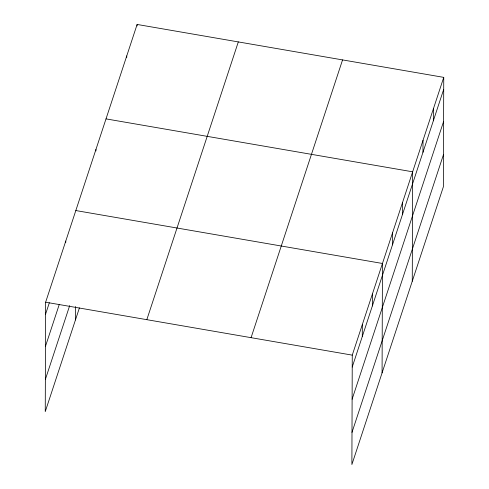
<?xml version="1.0" encoding="UTF-8"?>
<svg xmlns="http://www.w3.org/2000/svg" width="489" height="489" viewBox="0 0 489 489"><rect width="100%" height="100%" fill="white"/><g stroke="black" fill="none" stroke-linecap="round" stroke-linejoin="round"><path stroke-width="0.73" d="M443.749 77.372L352.263 355.136L351.884 464.55L443.37 186.792L443.749 77.372L137.116 24.45L45.63 302.208L45.251 411.628L79.42 307.887M65.752 242.593L65.758 241.101M75.44 319.965L75.483 306.499M95.942 150.936L95.948 149.445M126.743 57.421L126.749 55.929M137.116 25.941L137.116 24.45M362.288 336.518L362.325 324.58M372.349 305.967L372.392 294.03M382.074 372.887L382.453 263.473L75.819 210.551M392.478 244.861L392.52 232.917M402.539 214.304L402.581 202.367M412.264 281.23L412.649 171.81L106.015 118.888M422.973 152.268L423.016 140.331M433.34 120.789L433.382 108.851M45.587 314.146L49.334 302.783M45.477 346.316L59.285 304.396M45.361 379.458L69.701 305.564M146.822 319.678L238.308 41.913M251.077 337.667L342.563 59.909M352.221 367.074L443.712 89.31M352.111 399.238L443.596 121.48M351.994 432.38L443.48 154.622M45.63 302.208L352.263 355.136"/></g></svg>
